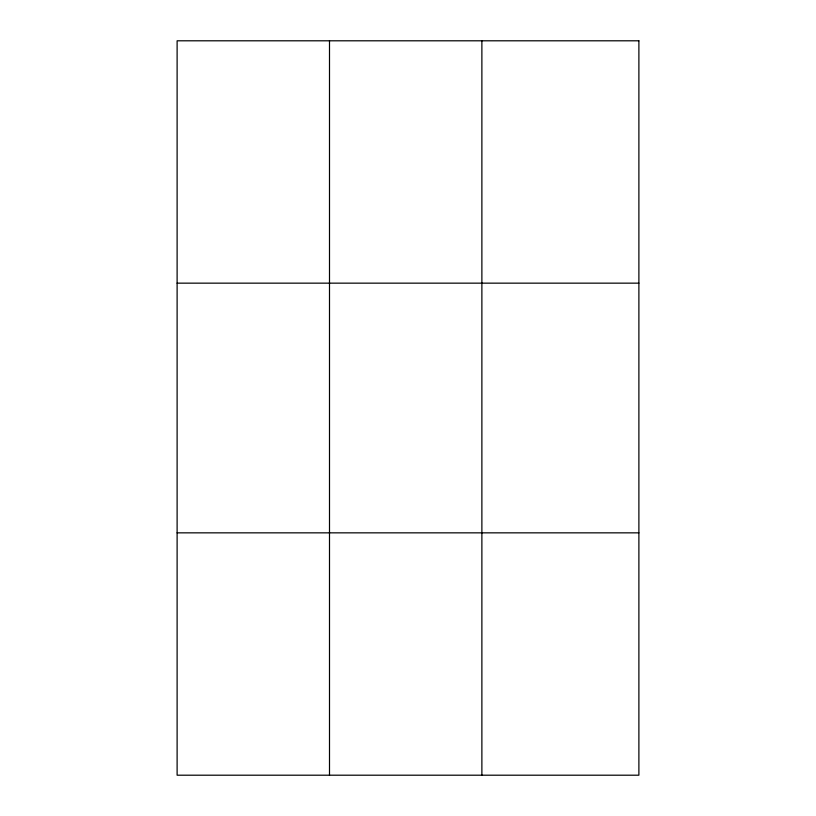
<?xml version="1.0" encoding="UTF-8"?>
<svg xmlns="http://www.w3.org/2000/svg" width="816" height="816" viewBox="0 0 816 816"><rect width="100%" height="100%" fill="white"/><g stroke="black" fill="none" stroke-linecap="round" stroke-linejoin="round"><path stroke-width="1.22" d="M329.501 40.8L329.501 775.2M481.879 40.8L481.879 775.2M177.113 283.152L638.887 283.152M177.113 532.848L638.887 532.848M638.887 40.8L638.887 775.2L177.113 775.2L177.113 40.8L638.887 40.8"/></g></svg>
